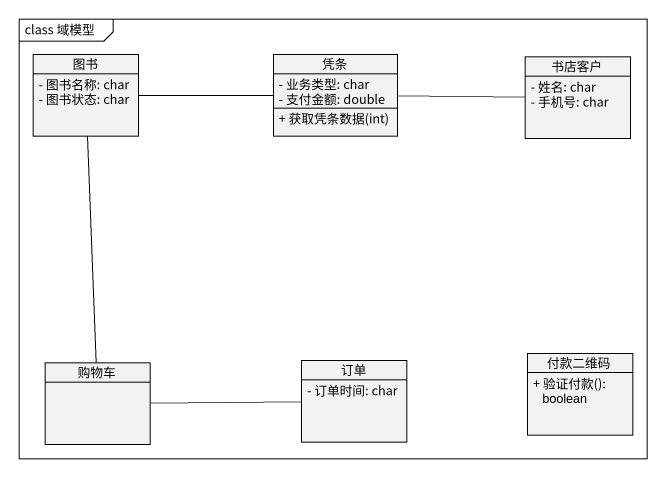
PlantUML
@startuml
mainframe class 域模型
hide circle
hide empty members
skinparam classAttributeIconSize 0
class 图书 {
  - 图书名称: char
  - 图书状态: char
}
class 凭条 {
  - 业务类型: char
  - 支付金额: double
  + 获取凭条数据(int)
}
class 书店客户 {
  - 姓名: char
  - 手机号: char
}
class 购物车
class 订单 {
  - 订单时间: char
}
class 付款二维码 {
  + 验证付款(): boolean
}
图书 -- 购物车
凭条 -left- 图书
凭条 -right- 书店客户
购物车 -right- 订单
@enduml
